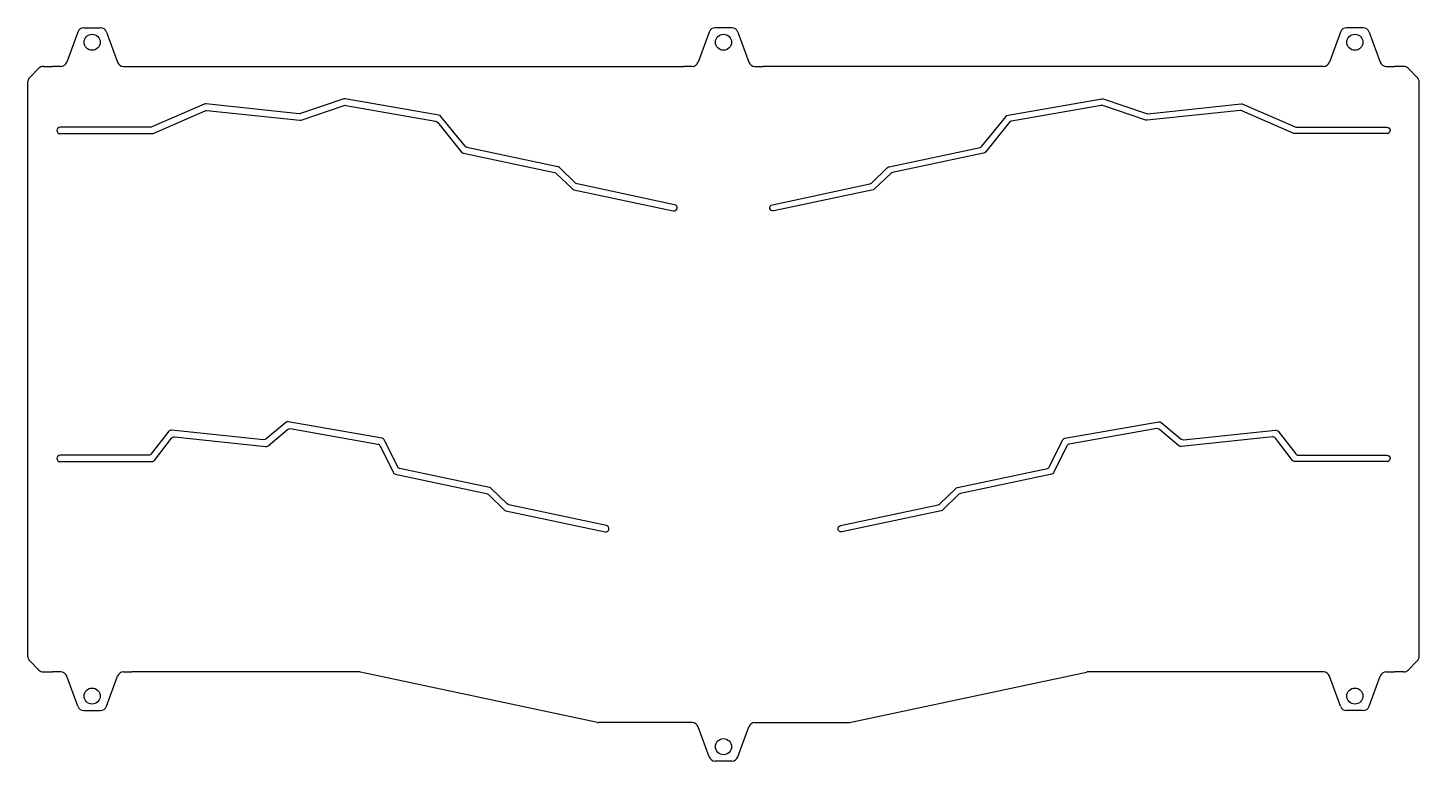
# Model space of a CAD drawing. Header units: millimetres. Extents: x -108 to 108, y -24 to 90.
import ezdxf

# ---------------------------------------------------------------- set-up
doc = ezdxf.new("R2010")
doc.units = ezdxf.units.MM
doc.layers.get('0').update_dxf_attribs({"linetype": 'CONTINUOUS'})

msp = doc.modelspace()

# ---------------------------------------------------------------- linework, layer by layer
for p, q in [((-100.43, 89.69), (-102.14, 85)), ((-99.49, 90.35), (-96.89, 90.35)), ((-95.95, 89.69), (-94.25, 85)), ((-2.24, 89.69), (-3.94, 85)), ((1.3, 90.35), (-1.3, 90.35)), ((2.24, 89.69), (3.94, 85)), ((95.95, 89.69), (94.25, 85)), ((99.49, 90.35), (96.89, 90.35)), ((100.43, 89.69), (102.14, 85)), ((-107.9, 82.64), (-106.49, 84.05)), ((-105.78, 84.35), (-104.38, 84.35)), ((-103.08, 84.35), (-104.38, 84.35)), ((-93.31, 84.35), (-92.01, 84.35)), ((-92.01, 84.35), (-6.18, 84.35)), ((-4.88, 84.35), (-6.18, 84.35)), ((4.88, 84.35), (6.18, 84.35)), ((92.01, 84.35), (6.18, 84.35)), ((93.31, 84.35), (92.01, 84.35)), ((103.08, 84.35), (104.38, 84.35)), ((105.78, 84.35), (104.38, 84.35)), ((107.9, 82.64), (106.49, 84.05)), ((-108.19, -7.38), (-108.19, 81.93)), ((108.19, -7.38), (108.19, 81.93)), ((-107.9, -8.09), (-106.49, -9.51)), ((107.9, -8.09), (106.49, -9.51)), ((-105.78, -9.8), (-104.38, -9.8)), ((-103.08, -9.8), (-104.38, -9.8)), ((-100.43, -15.14), (-102.14, -10.46)), ((-95.95, -15.14), (-94.25, -10.46)), ((-93.31, -9.8), (-92.01, -9.8)), ((-56.65, -9.8), (-92.01, -9.8)), ((-19.6, -17.65), (-56.44, -9.82)), ((19.6, -17.65), (56.44, -9.82)), ((92.01, -9.8), (56.65, -9.8)), ((93.31, -9.8), (92.01, -9.8)), ((95.95, -15.14), (94.25, -10.46)), ((100.43, -15.14), (102.14, -10.46)), ((103.08, -9.8), (104.38, -9.8)), ((105.78, -9.8), (104.38, -9.8)), ((-99.49, -15.8), (-96.89, -15.8)), ((99.49, -15.8), (96.89, -15.8)), ((-6.18, -17.67), (-19.4, -17.67)), ((-4.88, -17.67), (-6.18, -17.67)), ((-2.24, -23.02), (-3.94, -18.33)), ((2.24, -23.02), (3.94, -18.33)), ((4.88, -17.67), (6.18, -17.67)), ((6.18, -17.67), (19.4, -17.67)), ((1.3, -23.67), (-1.3, -23.67))]:
    msp.add_line(p, q)
for points in [[(-7.21, 62.26, 0.414214), (-7.6, 62.85), (-22.77, 66.08, -0.140565), (-23.02, 66.21), (-25.52, 68.63, 0.140565), (-25.77, 68.76), (-39.9, 71.76, -0.17158), (-40.18, 71.94), (-43.95, 76.58, 0.180577), (-44.25, 76.75), (-58.82, 79.32, 0.126378), (-59.07, 79.31), (-65.78, 77.02, -0.108683), (-66, 76.99), (-80.5, 78.52, 0.129232), (-80.75, 78.48), (-88.9, 74.94, -0.102699), (-89.1, 74.9), (-103.19, 74.9, 0.414214), (-103.69, 74.4), (-103.69, 74.4, 0.414214), (-103.19, 73.9), (-88.89, 73.9, 0.102699), (-88.69, 73.94), (-80.59, 77.46, -0.129232), (-80.34, 77.5), (-65.88, 75.98, 0.108683), (-65.67, 76), (-58.99, 78.28, -0.126378), (-58.74, 78.29), (-44.79, 75.83, -0.180577), (-44.49, 75.66), (-40.74, 71.03, 0.17158), (-40.45, 70.86), (-26.26, 67.84, -0.140565), (-26.01, 67.71), (-23.5, 65.29, 0.140565), (-23.26, 65.16), (-7.81, 61.88, 0.414214), (-7.21, 62.26)], [(40.18, 71.94), (43.95, 76.58, -0.180577), (44.25, 76.75), (58.82, 79.32, -0.126378), (59.07, 79.31), (65.78, 77.02, 0.108683), (66, 76.99), (80.5, 78.52, -0.129232), (80.75, 78.48), (88.9, 74.94, 0.102699), (89.1, 74.9), (103.19, 74.9, -0.414214), (103.69, 74.4), (103.69, 74.4, -0.414214), (103.19, 73.9), (88.89, 73.9, -0.102699), (88.69, 73.94), (80.59, 77.46, 0.129232), (80.34, 77.5), (65.88, 75.98, -0.108683), (65.67, 76), (58.99, 78.28, 0.126378), (58.74, 78.29), (44.79, 75.83, 0.180577), (44.49, 75.66), (40.74, 71.03, -0.17158), (40.45, 70.86), (26.26, 67.84, 0.140565), (26.01, 67.71), (23.5, 65.29, -0.140565), (23.26, 65.16), (7.81, 61.88, -0.414214), (7.21, 62.26), (7.21, 62.26, -0.414214), (7.6, 62.85), (22.77, 66.08, 0.140565), (23.02, 66.21), (25.52, 68.63, -0.140565), (25.77, 68.76), (39.9, 71.76, 0.17158)], [(-36.37, 18.87), (-50.37, 21.85, -0.230461), (-50.72, 22.12), (-52.74, 26.26, 0.23967), (-53.1, 26.53), (-67.68, 29.1, 0.221846), (-68.09, 28.99), (-71.16, 26.41, -0.203603), (-71.53, 26.3), (-85.83, 27.8, 0.260069), (-86.28, 27.61), (-88.99, 24.1, -0.232301), (-89.38, 23.9), (-103.19, 23.9, 0.414214), (-103.69, 23.4), (-103.69, 23.4, 0.414214), (-103.19, 22.9), (-88.89, 22.9, 0.232301), (-88.5, 23.1), (-85.83, 26.55, -0.260069), (-85.38, 26.74), (-71.21, 25.26, 0.203603), (-70.84, 25.37), (-67.8, 27.92, -0.221846), (-67.39, 28.03), (-53.78, 25.63, -0.23967), (-53.42, 25.36), (-51.4, 21.24, 0.230461), (-51.06, 20.97), (-36.86, 17.96, -0.140565), (-36.62, 17.83), (-34.11, 15.4, 0.140565), (-33.86, 15.27), (-18.41, 11.99, 0.414214), (-17.82, 12.37), (-17.82, 12.37, 0.414214), (-18.2, 12.97), (-33.38, 16.19, -0.140565), (-33.62, 16.32), (-36.13, 18.74, 0.140565)], [(70.84, 25.37), (67.8, 27.92, 0.221846), (67.39, 28.03), (53.78, 25.63, 0.23967), (53.42, 25.36), (51.4, 21.24, -0.230461), (51.06, 20.97), (36.86, 17.96, 0.140565), (36.62, 17.83), (34.11, 15.4, -0.140565), (33.86, 15.27), (18.41, 11.99, -0.414214), (17.82, 12.37), (17.82, 12.37, -0.414214), (18.2, 12.97), (33.38, 16.19, 0.140565), (33.62, 16.32), (36.13, 18.74, -0.140565), (36.37, 18.87), (50.37, 21.85, 0.230461), (50.72, 22.12), (52.74, 26.26, -0.23967), (53.1, 26.53), (67.68, 29.1, -0.221846), (68.09, 28.99), (71.16, 26.41, 0.203603), (71.53, 26.3), (85.83, 27.8, -0.260069), (86.28, 27.61), (88.99, 24.1, 0.232301), (89.38, 23.9), (103.19, 23.9, -0.414214), (103.69, 23.4), (103.69, 23.4, -0.414214), (103.19, 22.9), (88.89, 22.9, -0.232301), (88.5, 23.1), (85.83, 26.55, 0.260069), (85.38, 26.74), (71.21, 25.26, -0.203603)]]:
    msp.add_lwpolyline(points, format="xyb", close=True)
for centre in [(-98.19, 88.1), (0, 88.1), (98.19, 88.1), (-98.19, -13.55), (98.19, -13.55), (0, -21.42)]:
    msp.add_circle(centre, 1.25)
for centre, start, end in [((-99.49, 89.35), 90, 160), ((-96.89, 89.35), 20, 90), ((-1.3, 89.35), 90, 160), ((1.3, 89.35), 20, 90), ((96.89, 89.35), 90, 160), ((99.49, 89.35), 20, 90), ((-103.08, 85.35), 270, 340), ((-93.31, 85.35), 200, 270), ((-4.88, 85.35), 270, 340), ((4.88, 85.35), 200, 270), ((93.31, 85.35), 270, 340), ((103.08, 85.35), 200, 270), ((-107.19, 81.93), 135, 180), ((-105.78, 83.35), 90, 135), ((105.78, 83.35), 45, 90), ((107.19, 81.93), 0, 45), ((-107.19, -7.38), 180, 225), ((107.19, -7.38), 315, 360), ((-105.78, -8.8), 225, 270), ((-103.08, -10.8), 20, 90), ((-93.31, -10.8), 90, 160), ((-56.65, -10.8), 78, 90), ((56.65, -10.8), 90, 102), ((93.31, -10.8), 20, 90), ((103.08, -10.8), 90, 160), ((105.78, -8.8), 270, 315), ((-99.49, -14.8), 200, 270), ((-96.89, -14.8), 270, 340), ((96.89, -14.8), 200, 270), ((99.49, -14.8), 270, 340), ((-19.4, -16.67), 258, 270), ((-4.88, -18.67), 20, 90), ((4.88, -18.67), 90, 160), ((19.4, -16.67), 270, 282), ((-1.3, -22.67), 200, 270), ((1.3, -22.67), 270, 340)]:
    msp.add_arc(centre, 1, start, end)

doc.saveas('drawing.dxf')
